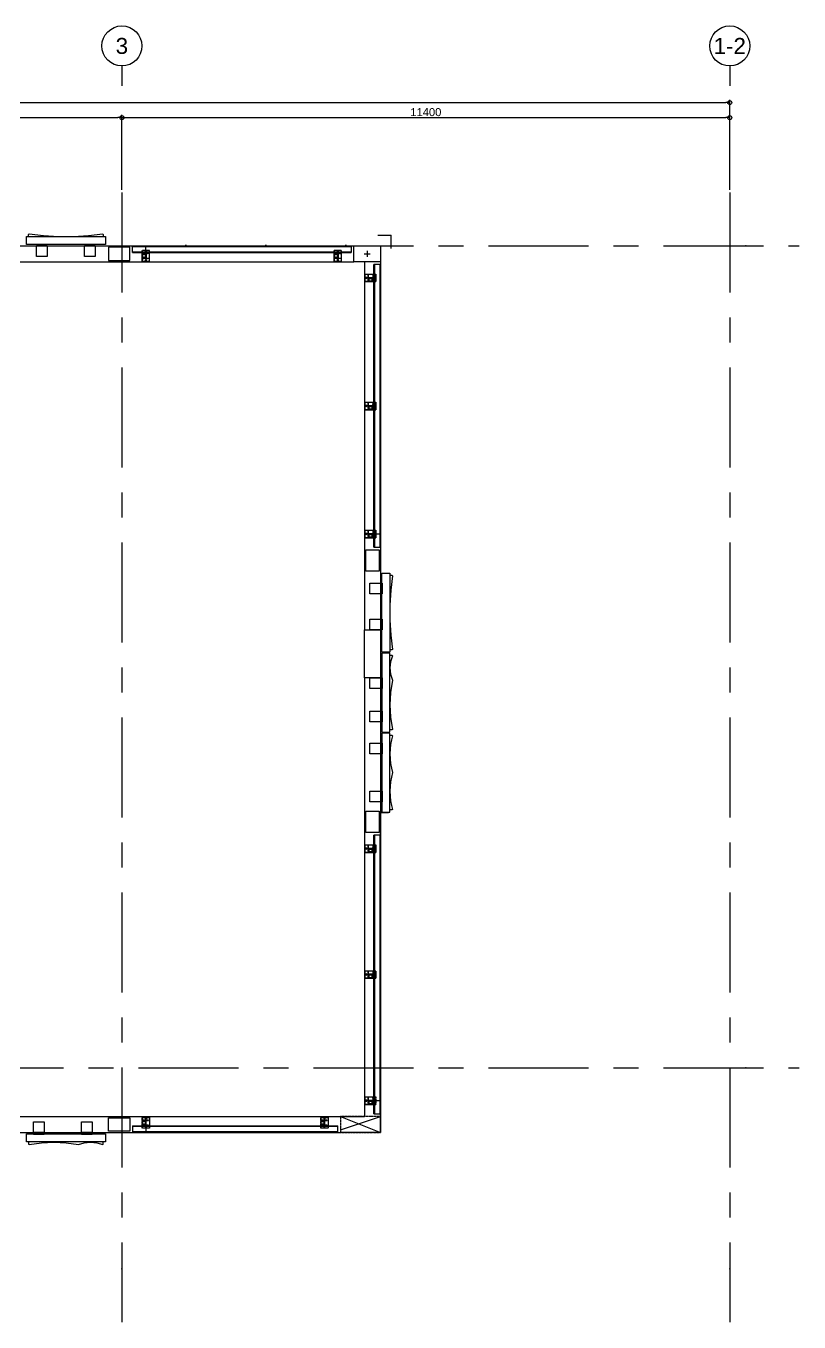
# Model space of a CAD drawing. Header units: millimetres. Extents: x 2519235 to 7246330, y 25937 to 201821.
# Drawn here: x 2553060 to 2567560, y 130340 to 154642 of the extents above; entities that cross this region are included whole.
import ezdxf
from ezdxf.enums import TextEntityAlignment as Align

# ---------------------------------------------------------------- set-up
doc = ezdxf.new("R2010")
doc.units = ezdxf.units.MM
for name, pattern in [('DXK_LINE_DOT2', [3.9198, 1.9599, -1.9599]), ('HIDDEN2', [4.7625, 3.175, -1.5875]), ('TA_GL_005.00000', [13.75, 5, -1.25, 1.25, -1.25, 5]), ('Xref-PLAN-106.940$0$CENTER2', [28.575, 19.05, -3.175, 3.175, -3.175])]:
    doc.linetypes.add(name, pattern=pattern)
for name, color, linetype in [('000 - 0_SYM_DWG_GRID-BUBBLE_MAIN_COLOR_1', 7, 'Continuous'), ('000 - 0_SYM_DWG_GRIDLINE_MAIN_COLOR_1', 7, 'Continuous'), ('000 - 0_SYM_DWG_GRIDLINE_MAIN_COLOR_251', 7, 'Continuous'), ('010 - ASPG_DIMS_NOM', 7, 'Continuous'), ('_BOLT-M10', 7, 'Continuous'), ('_C-SC', 7, 'Continuous'), ('_Hatch', 7, 'Continuous'), ('_LOUVER-SB', 7, 'Continuous'), ('_PLATE-200', 7, 'Continuous'), ('_Wall-PRECAST', 7, 'Continuous'), ('A-GLAZ-CURT', 7, 'Continuous'), ('Xref-PLAN-106.940$0$_Beam', 7, 'Continuous'), ('Xref-PLAN-106.940$0$_C400-250', 7, 'Continuous'), ('Xref-PLAN-106.940$0$_C500-300', 7, 'Continuous'), ('Xref-PLAN-106.940$0$_Col', 7, 'Xref-PLAN-106.940$0$CENTER2'), ('Xref-PLAN-106.940$0$_PP-Dim', 7, 'Continuous'), ('Xref-PLAN-106.940$0$S-280-M_COLUMN', 7, 'Continuous')]:
    doc.layers.add(name, color=color, linetype=linetype)
doc.layers.add('Xref-PLAN-106.940$0$_VP', color=7, linetype='Continuous', plot=False)
doc.styles.add('Arial', font='arial.ttf', dxfattribs={"height": 300})
doc.styles.add('FAMELINE_FOR_CKST', font='arial.ttf')
doc.styles.add('TA', font='', dxfattribs={"height": 4.5})
doc.styles.get('TA').set_extended_font_data('Cordia New')
doc.dimstyles.new('FAMELINE-CKST_C-C', dxfattribs={"dimtxt": 0.3, "dimasz": 0.15, "dimexe": 0.1, "dimexo": 0.1, "dimgap": 0.05, "dimtad": 1, "dimzin": 0, "dimdsep": 46, "dimtxsty": 'FAMELINE_FOR_CKST', "dimblk": 'ORIGIN', "dimblk1": 'ORIGIN', "dimblk2": 'ORIGIN', "dimsah": 1, "dimcen": 0.1, "dimdle": 0.1, "dimclrd": 7, "dimclre": 7, "dimclrt": 7, "dimadec": 0, "dimazin": 0, "dimtfac": 1, "dimtix": 1, "dimtmove": 2, "dimatfit": 3, "dimfxl": 1, "dimtolj": 1, "dimtzin": 0, "dimlwd": -1, "dimlwe": -1, "dimarcsym": 0})

# ---------------------------------------------------------------- blocks, each defined once
blk = doc.blocks.new('*U362')
at = {"color": 7}
for p, q in [((250, -25), (-3849, -25)), ((-3849, -145), (-3849, -25)), ((-3849, -30), (250, -30)), ((-3849, -35), (250, -35)), ((-3849, -135), (250, -135)), ((-3849, -140), (250, -140)), ((-3849, -145), (250, -145)), ((250, -25), (250, -145))]:
    blk.add_line(p, q, dxfattribs=at)
at = {"layer": 'Defpoints', "color": 7}
for p, q in [((6, -6), (-6, 6)), ((-6, -6), (6, 6)), ((0, 0), (0, -145))]:
    blk.add_line(p, q, dxfattribs=at)
blk = doc.blocks.new('_PP-LOUVER')
at = {"layer": '_Hatch'}
h = blk.add_hatch(dxfattribs=at)
h.set_pattern_fill('STEEL', scale=1.5)
h.set_pattern_definition([(45, (-1941.0177, -2436.031), (-3.367596, 3.367596), []), (45, (-1941.0177, -2433.6497), (-3.367596, 3.367596), [])])
h.paths.add_polyline_path([(3, 67), (3, 3, 0.414214), (13, -7), (50, -7), (50, -15), (-50, -15), (-50, -7), (-13, -7, 0.414214), (-3, 3), (-3, 67, 0.414214), (-13, 77), (-50, 77), (-50, 85), (50, 85), (50, 77), (13, 77, 0.414214)])
at = {"color": 7, "linetype": 'Continuous'}
for p, q in [((70, 135), (-70, 135)), ((-70, 135), (-70, -25)), ((70, 135), (70, -25))]:
    blk.add_line(p, q, dxfattribs=at)
at = {"color": 7, "linetype": 'DXK_LINE_DOT2'}
for p, q in [((-70, 135), (-70, -25)), ((70, 135), (-70, 135)), ((70, -25), (70, 135))]:
    blk.add_line(p, q, dxfattribs=at)
at = {"color": 7, "linetype": 'HIDDEN2'}
for p, q in [((-70, -25), (-70, -65)), ((-70, -30), (-70, -65)), ((-70, -65), (70, -65)), ((-70, -65), (70, -65)), ((70, -65), (70, -25)), ((70, -30), (70, -65))]:
    blk.add_line(p, q, dxfattribs=at)
at = {"color": 7}
blk.add_lwpolyline([(-50, 85), (50, 85), (50, 77), (13, 77, 0.414214), (3, 67), (3, 3, 0.414214), (13, -7), (50, -7), (50, -15), (-50, -15), (-50, -7), (-13, -7, 0.414214), (-3, 3), (-3, 67, 0.414214), (-13, 77), (-50, 77)], format="xyb", close=True, dxfattribs=at)
for points in [[(63, 60), (3, 60), (3, 10), (63, 10)], [(63, 60), (8, 60), (8, 10), (63, 10)]]:
    blk.add_lwpolyline(points, close=True, dxfattribs=at)
at = {"layer": '_BOLT-M10', "color": 7}
for p, q in [((-12, 115), (12, 115)), ((16, 35), (-10, 35)), ((3, 42), (-3, 42)), ((3, 28), (-3, 28)), ((0, 128), (0, 102)), ((8, 42), (3, 42)), ((8, 28), (3, 28))]:
    blk.add_line(p, q, dxfattribs=at)
blk.add_lwpolyline([(-8, 110), (0, 106), (8, 110), (8, 120), (0, 124), (-8, 120)], close=True, dxfattribs=at)
for radius in [10, 6.93]:
    blk.add_circle((0, 115), radius, dxfattribs=at)
at = {"layer": 'Defpoints', "color": 7}
for p, q in [((6, -6), (-6, 6)), ((-6, -6), (6, 6))]:
    blk.add_line(p, q, dxfattribs=at)
at = {"layer": 'Defpoints', "color": 7, "linetype": 'HIDDEN2'}
for p, q in [((-12, -45), (12, -45)), ((0, -58), (0, -32))]:
    blk.add_line(p, q, dxfattribs=at)
blk.add_lwpolyline([(-8, -40), (0, -36), (8, -40), (8, -50), (0, -54), (-8, -50)], close=True, dxfattribs=at)
for radius in [10, 6.93]:
    blk.add_circle((0, -45), radius, dxfattribs=at)
blk = doc.blocks.new('*U366')
at = {"color": 7}
for p, q in [((250, -25), (-3599, -25)), ((-3599, -145), (-3599, -25)), ((-3599, -30), (250, -30)), ((-3599, -35), (250, -35)), ((-3599, -135), (250, -135)), ((-3599, -140), (250, -140)), ((-3599, -145), (250, -145)), ((250, -25), (250, -145))]:
    blk.add_line(p, q, dxfattribs=at)
at = {"layer": 'Defpoints', "color": 7}
for p, q in [((6, -6), (-6, 6)), ((-6, -6), (6, 6)), ((0, 0), (0, -145))]:
    blk.add_line(p, q, dxfattribs=at)
blk = doc.blocks.new('*U367')
at = {"color": 7}
for p, q in [((250, -25), (-4975, -25)), ((-4975, -145), (-4975, -25)), ((-4975, -30), (250, -30)), ((-4975, -35), (250, -35)), ((-4975, -135), (250, -135)), ((-4975, -140), (250, -140)), ((-4975, -145), (250, -145)), ((250, -25), (250, -145))]:
    blk.add_line(p, q, dxfattribs=at)
at = {"layer": 'Defpoints', "color": 7}
for p, q in [((6, -6), (-6, 6)), ((-6, -6), (6, 6)), ((0, 0), (0, -145))]:
    blk.add_line(p, q, dxfattribs=at)
blk = doc.blocks.new('*U368')
at = {"color": 7}
for p, q in [((250, -25), (-5050, -25)), ((-5050, -145), (-5050, -25)), ((-5050, -30), (250, -30)), ((-5050, -35), (250, -35)), ((-5050, -135), (250, -135)), ((-5050, -140), (250, -140)), ((-5050, -145), (250, -145)), ((250, -25), (250, -145))]:
    blk.add_line(p, q, dxfattribs=at)
at = {"layer": 'Defpoints', "color": 7}
for p, q in [((6, -6), (-6, 6)), ((-6, -6), (6, 6)), ((0, 0), (0, -145))]:
    blk.add_line(p, q, dxfattribs=at)
blk = doc.blocks.new('DPA_Curved type A - Curved Type A-V59-ENTRANCE 1 - LOWER ROOF LEVEL PLAN')
at = {"layer": 'A-GLAZ-CURT', "color": 7}
for p, q in [((-750, 22), (-750, 0)), ((-750, 0), (-750, 22)), ((750, 0), (750, 22)), ((750, 22), (750, 0))]:
    blk.add_line(p, q, dxfattribs=at)
blk = doc.blocks.new('DPA_Curved type B - Curved Type B-V60-ENTRANCE 1 - LOWER ROOF LEVEL PLAN')
at = {"layer": 'A-GLAZ-CURT', "color": 7}
for p, q in [((-750, 22), (-750, 0)), ((-750, 0), (-750, 22)), ((750, 0), (750, 22)), ((750, 22), (750, 0))]:
    blk.add_line(p, q, dxfattribs=at)
blk = doc.blocks.new('DPA_Curved type B - Curved Type B-V1-ENTRANCE 1 - LOWER ROOF LEVEL PLAN')
at = {"layer": 'A-GLAZ-CURT', "color": 7}
for p, q in [((750, 0), (-750, 0)), ((-750, 0), (750, 0))]:
    blk.add_line(p, q, dxfattribs=at)
blk = doc.blocks.new('DPA_Curved type C_Left - Curved Type C_Left-31496685-ENTRANCE 1 - LOWER ROOF LEVEL PLAN')
at = {"layer": 'A-GLAZ-CURT', "color": 7}
for p, q in [((750, 0), (-700, 0)), ((-700, 0), (750, 0))]:
    blk.add_line(p, q, dxfattribs=at)
blk = doc.blocks.new('DPA_Curved type A - Curved Type A-V71-ENTRANCE 1 - LOWER ROOF LEVEL PLAN')
at = {"layer": 'A-GLAZ-CURT', "color": 7}
for p, q in [((750, 0), (-750, 0)), ((-750, 0), (750, 0))]:
    blk.add_line(p, q, dxfattribs=at)
blk = doc.blocks.new('DPA_Curved type A - Curved Type A-V72-ENTRANCE 1 - LOWER ROOF LEVEL PLAN')
at = {"layer": 'A-GLAZ-CURT', "color": 7}
for p, q in [((750, 0), (-750, 0)), ((-750, 0), (750, 0)), ((750, -150), (750, 0)), ((750, 0), (750, -150))]:
    blk.add_line(p, q, dxfattribs=at)
blk = doc.blocks.new('Xref-PLAN-106.940$0$_C500-300')
at = {"color": 7}
blk.add_lwpolyline([(-250, 0), (250, 0), (250, -300), (-250, -300)], close=True, dxfattribs=at)
at = {"layer": 'Defpoints', "color": 7}
for p, q in [((-56, -150), (56, -150)), ((0, -94), (0, -206))]:
    blk.add_line(p, q, dxfattribs=at)
blk = doc.blocks.new('Xref-PLAN-106.940$0$ACM_STR_COLN_Precast- Rectangular Column - 750x300-6869242-610_ENT 1 EXISTING GROUND LEVEL_6000_100')
at = {"layer": 'Xref-PLAN-106.940$0$S-280-M_COLUMN', "color": 7, "lineweight": -3}
for p, q in [((-375, 200), (75, 200)), ((375, 200), (375, 190)), ((375, 190), (375, -90)), ((375, -100), (-375, -100)), ((375, -90), (375, -100))]:
    blk.add_line(p, q, dxfattribs=at)
blk = doc.blocks.new('Xref-PLAN-106.940')
at = {"color": 7}
for points in [[(148570, 22983), (148970, 22983), (148970, 23233), (148570, 23233)], [(148570, 6908), (148970, 6908), (148970, 6658), (148570, 6658)]]:
    blk.add_lwpolyline(points, close=True, dxfattribs=at)
at = {"layer": 'Xref-PLAN-106.940$0$_Beam', "color": 7}
for p, q in [((146169, 23258), (148619, 23258)), ((146169, 22958), (148619, 22958)), ((153369, 22958), (153369, 16058)), ((153669, 22958), (153669, 16058)), ((153369, 15158), (153369, 6933)), ((153669, 15158), (153669, 6933)), ((146419, 6933), (152919, 6933)), ((146419, 6633), (152919, 6633))]:
    blk.add_line(p, q, dxfattribs=at)
at = {"layer": 'Xref-PLAN-106.940$0$_C400-250', "color": 7}
for points in [[(153394, 17558), (153644, 17558), (153644, 17158), (153394, 17158)], [(153394, 12658), (153644, 12658), (153644, 12258), (153394, 12258)]]:
    blk.add_lwpolyline(points, close=True, dxfattribs=at)
at = {"layer": 'Xref-PLAN-106.940$0$_C500-300', "color": 7}
blk.add_lwpolyline([(153369, 16058), (153669, 16058), (153669, 15158), (153369, 15158)], close=True, dxfattribs=at)
at = {"layer": 'Xref-PLAN-106.940$0$_Col', "color": 7}
blk.add_lwpolyline([(152919, 6633), (153669, 6633), (153669, 6933), (152919, 6933)], close=True, dxfattribs=at)
at = {"layer": 'Xref-PLAN-106.940$0$_PP-Dim', "color": 7}
for p, q in [((148619, 23258), (153169, 23258)), ((148619, 22958), (153169, 22958))]:
    blk.add_line(p, q, dxfattribs=at)
at = {"layer": 'Xref-PLAN-106.940$0$_VP', "color": 7}
for p, q in [((152919, 6683), (153669, 6933)), ((152919, 6933), (153669, 6633))]:
    blk.add_line(p, q, dxfattribs=at)
at = {"layer": 'Xref-PLAN-106.940$0$_C500-300', "color": 7}
blk.add_blockref('Xref-PLAN-106.940$0$_C500-300', (153419, 23258), dxfattribs=at)
at = {"layer": 'Xref-PLAN-106.940$0$S-280-M_COLUMN', "color": 7, "lineweight": -3}
blk.add_blockref('Xref-PLAN-106.940$0$ACM_STR_COLN_Precast- Rectangular Column - 750x300-6869242-610_ENT 1 EXISTING GROUND LEVEL_6000_100', (153294, 6733), dxfattribs=at)
blk = doc.blocks.new('*U437')
at = {"layer": '000 - 0_SYM_DWG_GRIDLINE_MAIN_COLOR_1', "color": 7}
blk.add_line((45, 0), (40, 0), dxfattribs=at)
blk.add_circle((50, 0), 5, dxfattribs=at)
at = {"layer": '000 - 0_SYM_DWG_GRIDLINE_MAIN_COLOR_251', "color": 7, "linetype": 'ByBlock', "ltscale": 5}
blk.add_line((13.33, 0), (-269.03, 0), dxfattribs=at)
at = {"layer": '000 - 0_SYM_DWG_GRIDLINE_MAIN_COLOR_251', "color": 7}
for p in [(-255.69, 0), (0, 0)]:
    blk.add_point(p, dxfattribs=at)
at = {"color": 7, "style": 'TA', "flags": 1}
blk.add_attdef('LOCATION', (6, -6), '', height=4.5, rotation=270, dxfattribs=at)
at = {"layer": '000 - 0_SYM_DWG_GRID-BUBBLE_MAIN_COLOR_1', "color": 7, "style": 'Arial'}
blk.add_attdef('GRID-HEAD', text='', height=4, rotation=270, dxfattribs=at).set_placement((50, 0), align=Align.MIDDLE_CENTER)
blk = doc.blocks.new('*U438')
at = {"layer": '000 - 0_SYM_DWG_GRIDLINE_MAIN_COLOR_251', "color": 7, "linetype": 'ByBlock', "ltscale": 5}
blk.add_line((13.33, 0), (-589.33, 0), dxfattribs=at)
at = {"layer": '000 - 0_SYM_DWG_GRIDLINE_MAIN_COLOR_251', "color": 7}
blk.add_point((-576, 0), dxfattribs=at)
at = {"color": 7, "style": 'TA', "flags": 1}
blk.add_attdef('LOCATION', (6, -6), '', height=4.5, rotation=270, dxfattribs=at)
at = {"layer": '000 - 0_SYM_DWG_GRID-BUBBLE_MAIN_COLOR_1', "color": 7, "style": 'Arial'}
blk.add_attdef('GRID-HEAD', text='', height=4, rotation=180, dxfattribs=at).set_placement((50, 0), align=Align.MIDDLE_CENTER)
blk = doc.blocks.new('*U439')
at = {"layer": '000 - 0_SYM_DWG_GRIDLINE_MAIN_COLOR_251', "color": 7, "linetype": 'ByBlock', "ltscale": 5}
blk.add_line((13.33, 0), (-589.33, 0), dxfattribs=at)
at = {"layer": '000 - 0_SYM_DWG_GRIDLINE_MAIN_COLOR_251', "color": 7}
blk.add_point((-576, 0), dxfattribs=at)
at = {"color": 7, "style": 'TA', "flags": 1}
blk.add_attdef('LOCATION', (6, -6), '', height=4.5, rotation=270, dxfattribs=at)
at = {"layer": '000 - 0_SYM_DWG_GRID-BUBBLE_MAIN_COLOR_1', "color": 7, "style": 'Arial'}
blk.add_attdef('GRID-HEAD', text='', height=4, rotation=180, dxfattribs=at).set_placement((50, 0), align=Align.MIDDLE_CENTER)
blk = doc.blocks.new('_Origin')
at = {"color": 7, "linetype": 'ByBlock', "lineweight": -2}
blk.add_line((0, 0), (-1, 0), dxfattribs=at)
blk.add_circle((0, 0), 0.5, dxfattribs=at)
blk = doc.blocks.new('*D1074')
at = {"layer": '010 - ASPG_DIMS_NOM', "color": 7, "transparency": 16777216}
for p, q in [((2547060, 151567), (2547060, 152973)), ((2547135, 152923), (2554785, 152923)), ((2554860, 151567), (2554860, 152973))]:
    blk.add_line(p, q, dxfattribs=at)
at = {"layer": 'Defpoints', "color": 7, "transparency": 16777216}
for p in [(2554860, 152923), (2547060, 151517), (2554860, 151517)]:
    blk.add_point(p, dxfattribs=at)
at = {"layer": '010 - ASPG_DIMS_NOM', "color": 7, "transparency": 16777216, "xscale": 75, "yscale": 75, "zscale": 75, "rotation": 180}
blk.add_blockref('_Origin', (2547060, 152923), dxfattribs=at)
at = {"layer": '010 - ASPG_DIMS_NOM', "color": 7, "transparency": 16777216, "xscale": 75, "yscale": 75, "zscale": 75}
blk.add_blockref('_Origin', (2554860, 152923), dxfattribs=at)
at = {"layer": '010 - ASPG_DIMS_NOM', "color": 7, "transparency": 16777216, "insert": (2550960, 153025), "char_height": 150, "attachment_point": 5, "style": 'FAMELINE_FOR_CKST'}
blk.add_mtext('\\A1;7800', dxfattribs=at)
blk = doc.blocks.new('*D1071')
at = {"layer": '010 - ASPG_DIMS_NOM', "color": 7, "transparency": 16777216}
for p, q in [((2554860, 151567), (2554860, 152973)), ((2554935, 152923), (2566185, 152923)), ((2566260, 151567), (2566260, 152973))]:
    blk.add_line(p, q, dxfattribs=at)
at = {"layer": 'Defpoints', "color": 7, "transparency": 16777216}
for p in [(2566260, 152923), (2554860, 151517), (2566260, 151517)]:
    blk.add_point(p, dxfattribs=at)
at = {"layer": '010 - ASPG_DIMS_NOM', "color": 7, "transparency": 16777216, "xscale": 75, "yscale": 75, "zscale": 75, "rotation": 180}
blk.add_blockref('_Origin', (2554860, 152923), dxfattribs=at)
at = {"layer": '010 - ASPG_DIMS_NOM', "color": 7, "transparency": 16777216, "xscale": 75, "yscale": 75, "zscale": 75}
blk.add_blockref('_Origin', (2566260, 152923), dxfattribs=at)
at = {"layer": '010 - ASPG_DIMS_NOM', "color": 7, "transparency": 16777216, "insert": (2560560, 153025), "char_height": 150, "attachment_point": 5, "style": 'FAMELINE_FOR_CKST'}
blk.add_mtext('\\A1;11400', dxfattribs=at)
blk = doc.blocks.new('*D1072')
at = {"layer": '010 - ASPG_DIMS_NOM', "color": 7, "transparency": 16777216}
for p, q in [((2523360, 151567), (2523360, 153255)), ((2523435, 153205), (2566185, 153205)), ((2566260, 151567), (2566260, 153255))]:
    blk.add_line(p, q, dxfattribs=at)
at = {"layer": 'Defpoints', "color": 7, "transparency": 16777216}
for p in [(2566260, 153205), (2523360, 151517), (2566260, 151517)]:
    blk.add_point(p, dxfattribs=at)
at = {"layer": '010 - ASPG_DIMS_NOM', "color": 7, "transparency": 16777216, "xscale": 75, "yscale": 75, "zscale": 75, "rotation": 180}
blk.add_blockref('_Origin', (2523360, 153205), dxfattribs=at)
at = {"layer": '010 - ASPG_DIMS_NOM', "color": 7, "transparency": 16777216, "xscale": 75, "yscale": 75, "zscale": 75}
blk.add_blockref('_Origin', (2566260, 153205), dxfattribs=at)
at = {"layer": '010 - ASPG_DIMS_NOM', "color": 7, "transparency": 16777216, "insert": (2544810, 153306), "char_height": 150, "attachment_point": 5, "style": 'FAMELINE_FOR_CKST'}
blk.add_mtext('\\A1;42900', dxfattribs=at)

msp = doc.modelspace()

# ---------------------------------------------------------------- linework, layer by layer
at = {"layer": '_PLATE-200', "color": 7}
for points in [[(2553460.101, 150517.068), (2553460.101, 150317.068), (2553260.101, 150317.068), (2553260.101, 150517.068)], [(2554360.101, 150517.068), (2554360.101, 150317.068), (2554160.101, 150317.068), (2554160.101, 150517.068)], [(2559710.096, 144192.064), (2559710.096, 143992.064), (2559510.096, 143992.064), (2559510.096, 144192.064)], [(2559710.096, 143517.064), (2559710.096, 143317.064), (2559510.096, 143317.064), (2559510.096, 143517.064)], [(2559710.096, 142417.064), (2559710.096, 142217.064), (2559510.096, 142217.064), (2559510.096, 142417.064)], [(2559710.096, 141792.064), (2559710.096, 141592.064), (2559510.096, 141592.064), (2559510.096, 141792.064)], [(2559710.096, 141192.064), (2559710.096, 140992.064), (2559510.096, 140992.064), (2559510.096, 141192.064)], [(2559710.096, 140292.064), (2559710.096, 140092.064), (2559510.096, 140092.064), (2559510.096, 140292.064)], [(2553405.101, 134092.068), (2553405.101, 133892.068), (2553205.101, 133892.068), (2553205.101, 134092.068)], [(2554305.101, 134092.068), (2554305.101, 133892.068), (2554105.101, 133892.068), (2554105.101, 134092.068)]]:
    msp.add_lwpolyline(points, close=True, dxfattribs=at)
at = {"layer": '_Wall-PRECAST', "color": 7}
for p, q in [((2553070.096, 150542.068), (2553070.096, 150692.068)), ((2553070.096, 150692.068), (2554550.096, 150692.068)), ((2553110.096, 150732.068), (2553120.096, 150742.068)), ((2553110.096, 150692.068), (2553110.096, 150732.068)), ((2553120.096, 150742.068), (2553389.185, 150710.069)), ((2553389.185, 150710.069), (2553669.64, 150694.07)), ((2553669.64, 150694.07), (2553950.552, 150694.07)), ((2553950.552, 150694.07), (2554231.007, 150710.069)), ((2554231.007, 150710.069), (2554500.096, 150742.068)), ((2554500.096, 150742.068), (2554510.096, 150732.068)), ((2554510.096, 150732.068), (2554510.096, 150692.068)), ((2554550.096, 150692.068), (2554550.096, 150542.068)), ((2554550.096, 150542.068), (2553070.096, 150542.068)), ((2553260.101, 150548.068), (2553460.101, 150548.068)), ((2553260.101, 150548.068), (2553260.101, 150542.068)), ((2553260.101, 150548.068), (2553460.101, 150548.068)), ((2553260.101, 150548.068), (2553260.101, 150542.068)), ((2553260.101, 150542.068), (2553460.101, 150542.068)), ((2553260.101, 150542.068), (2553460.101, 150542.068)), ((2553460.101, 150548.068), (2553460.101, 150542.068)), ((2553460.101, 150548.068), (2553460.101, 150542.068)), ((2554160.101, 150548.068), (2554360.101, 150548.068)), ((2554160.101, 150548.068), (2554160.101, 150542.068)), ((2554160.101, 150548.068), (2554360.101, 150548.068)), ((2554160.101, 150548.068), (2554160.101, 150542.068)), ((2554160.101, 150542.068), (2554360.101, 150542.068)), ((2554160.101, 150542.068), (2554360.101, 150542.068)), ((2554360.101, 150548.068), (2554360.101, 150542.068)), ((2554360.101, 150548.068), (2554360.101, 150542.068)), ((2559735.096, 142902.068), (2559735.096, 144382.068)), ((2559735.096, 144382.068), (2559885.096, 144382.068)), ((2559885.096, 144382.068), (2559885.096, 142902.068)), ((2559735.096, 144192.064), (2559735.096, 143992.064)), ((2559741.096, 144192.064), (2559735.096, 144192.064)), ((2559735.096, 144192.064), (2559735.096, 143992.064)), ((2559741.096, 144192.064), (2559735.096, 144192.064)), ((2559741.096, 144192.064), (2559741.096, 143992.064)), ((2559741.096, 144192.064), (2559741.096, 143992.064)), ((2559885.096, 144342.068), (2559925.096, 144342.068)), ((2559935.096, 144332.068), (2559903.097, 144062.979)), ((2559925.096, 144342.068), (2559935.096, 144332.068)), ((2559741.096, 143992.064), (2559735.096, 143992.064)), ((2559741.096, 143992.064), (2559735.096, 143992.064)), ((2559903.097, 144062.979), (2559887.097, 143782.524)), ((2559887.097, 143782.524), (2559887.097, 143501.613)), ((2559735.096, 143517.064), (2559735.096, 143317.064)), ((2559741.096, 143517.064), (2559735.096, 143517.064)), ((2559735.096, 143517.064), (2559735.096, 143317.064)), ((2559741.096, 143517.064), (2559735.096, 143517.064)), ((2559741.096, 143517.064), (2559741.096, 143317.064)), ((2559741.096, 143517.064), (2559741.096, 143317.064)), ((2559887.097, 143501.613), (2559903.097, 143221.157)), ((2559741.096, 143317.064), (2559735.096, 143317.064)), ((2559741.096, 143317.064), (2559735.096, 143317.064)), ((2559903.097, 143221.157), (2559935.096, 142952.068)), ((2559885.096, 142902.068), (2559735.096, 142902.068)), ((2559925.096, 142942.068), (2559885.096, 142942.068)), ((2559935.096, 142952.068), (2559925.096, 142942.068)), ((2559735.096, 142882.068), (2559735.096, 141402.068)), ((2559885.096, 142882.068), (2559735.096, 142882.068)), ((2559885.096, 141402.068), (2559885.096, 142882.068)), ((2559885.096, 142842.068), (2559925.096, 142842.068)), ((2559899.415, 142720.371), (2559887.351, 142603.735)), ((2559935.096, 142832.068), (2559899.415, 142720.371)), ((2559925.096, 142842.068), (2559935.096, 142832.068)), ((2559735.096, 142417.064), (2559735.096, 142217.064)), ((2559741.096, 142417.064), (2559735.096, 142417.064)), ((2559735.096, 142417.064), (2559735.096, 142217.064)), ((2559741.096, 142417.064), (2559735.096, 142417.064)), ((2559741.096, 142417.064), (2559741.096, 142217.064)), ((2559741.096, 142417.064), (2559741.096, 142217.064)), ((2559887.351, 142603.735), (2559899.415, 142487.099)), ((2559899.415, 142487.099), (2559935.096, 142375.402)), ((2559741.096, 142217.064), (2559735.096, 142217.064)), ((2559741.096, 142217.064), (2559735.096, 142217.064)), ((2559935.096, 142375.402), (2559898.467, 142145.859)), ((2559898.467, 142145.859), (2559886.212, 141913.735)), ((2559735.096, 141792.064), (2559735.096, 141592.064)), ((2559741.096, 141792.064), (2559735.096, 141792.064)), ((2559735.096, 141792.064), (2559735.096, 141592.064)), ((2559741.096, 141792.064), (2559735.096, 141792.064)), ((2559741.096, 141792.064), (2559741.096, 141592.064)), ((2559741.096, 141792.064), (2559741.096, 141592.064)), ((2559886.212, 141913.735), (2559898.467, 141681.611)), ((2559898.467, 141681.611), (2559935.096, 141452.068)), ((2559741.096, 141592.064), (2559735.096, 141592.064)), ((2559741.096, 141592.064), (2559735.096, 141592.064)), ((2559925.096, 141442.068), (2559885.096, 141442.068)), ((2559935.096, 141452.068), (2559925.096, 141442.068)), ((2559735.096, 141402.068), (2559885.096, 141402.068)), ((2559735.096, 141382.068), (2559735.096, 139902.068)), ((2559885.096, 141382.068), (2559735.096, 141382.068)), ((2559885.096, 139902.068), (2559885.096, 141382.068)), ((2559885.096, 141342.068), (2559925.096, 141342.068)), ((2559913.304, 141256.121), (2559897.659, 141168.845)), ((2559935.096, 141332.068), (2559913.304, 141256.121)), ((2559925.096, 141342.068), (2559935.096, 141332.068)), ((2559735.096, 141192.064), (2559735.096, 140992.064)), ((2559741.096, 141192.064), (2559735.096, 141192.064)), ((2559735.096, 141192.064), (2559735.096, 140992.064)), ((2559741.096, 141192.064), (2559735.096, 141192.064)), ((2559741.096, 140992.064), (2559735.096, 140992.064)), ((2559741.096, 140992.064), (2559735.096, 140992.064)), ((2559741.096, 141192.064), (2559741.096, 140992.064)), ((2559741.096, 141192.064), (2559741.096, 140992.064)), ((2559888.241, 141080.68), (2559885.096, 140992.068)), ((2559885.096, 140992.068), (2559888.241, 140903.457)), ((2559897.659, 141168.845), (2559888.241, 141080.68)), ((2559888.241, 140903.457), (2559897.659, 140815.292)), ((2559897.659, 140815.292), (2559913.304, 140728.016)), ((2559913.304, 140728.016), (2559935.096, 140642.068)), ((2559897.659, 140468.845), (2559888.241, 140380.68)), ((2559913.304, 140556.121), (2559897.659, 140468.845)), ((2559935.096, 140642.068), (2559913.304, 140556.121)), ((2559735.096, 140292.064), (2559735.096, 140092.064)), ((2559741.096, 140292.064), (2559735.096, 140292.064)), ((2559735.096, 140292.064), (2559735.096, 140092.064)), ((2559741.096, 140292.064), (2559735.096, 140292.064)), ((2559741.096, 140292.064), (2559741.096, 140092.064)), ((2559741.096, 140292.064), (2559741.096, 140092.064)), ((2559888.241, 140380.68), (2559885.096, 140292.068)), ((2559885.096, 140292.068), (2559888.241, 140203.457)), ((2559741.096, 140092.064), (2559735.096, 140092.064)), ((2559741.096, 140092.064), (2559735.096, 140092.064)), ((2559888.241, 140203.457), (2559897.659, 140115.292)), ((2559897.659, 140115.292), (2559913.304, 140028.016)), ((2559913.304, 140028.016), (2559935.096, 139952.068)), ((2559735.096, 139902.068), (2559885.096, 139902.068)), ((2559925.096, 139942.068), (2559885.096, 139942.068)), ((2559935.096, 139952.068), (2559925.096, 139942.068)), ((2553070.096, 133717.068), (2553070.096, 133867.068)), ((2553070.096, 133867.068), (2554550.096, 133867.068)), ((2554550.096, 133717.068), (2553070.096, 133717.068)), ((2553110.096, 133717.068), (2553110.096, 133677.068)), ((2553110.096, 133677.068), (2553120.096, 133667.068)), ((2553120.096, 133667.068), (2553349.639, 133703.697)), ((2553205.101, 133867.068), (2553405.101, 133867.068)), ((2553205.101, 133861.068), (2553205.101, 133867.068)), ((2553205.101, 133867.068), (2553405.101, 133867.068)), ((2553205.101, 133861.068), (2553205.101, 133867.068)), ((2553205.101, 133861.068), (2553405.101, 133861.068)), ((2553205.101, 133861.068), (2553405.101, 133861.068)), ((2553349.639, 133703.697), (2553581.763, 133715.953)), ((2553405.101, 133861.068), (2553405.101, 133867.068)), ((2553405.101, 133861.068), (2553405.101, 133867.068)), ((2553581.763, 133715.953), (2553813.887, 133703.697)), ((2553813.887, 133703.697), (2554043.429, 133667.068)), ((2554043.429, 133667.068), (2554155.127, 133702.749)), ((2554105.101, 133867.068), (2554305.101, 133867.068)), ((2554105.101, 133861.068), (2554105.101, 133867.068)), ((2554105.101, 133867.068), (2554305.101, 133867.068)), ((2554105.101, 133861.068), (2554105.101, 133867.068)), ((2554105.101, 133861.068), (2554305.101, 133861.068)), ((2554105.101, 133861.068), (2554305.101, 133861.068)), ((2554155.127, 133702.749), (2554271.763, 133714.813)), ((2554271.763, 133714.813), (2554388.399, 133702.749)), ((2554305.101, 133861.068), (2554305.101, 133867.068)), ((2554305.101, 133861.068), (2554305.101, 133867.068)), ((2554388.399, 133702.749), (2554500.096, 133667.068)), ((2554500.096, 133667.068), (2554510.096, 133677.068)), ((2554510.096, 133677.068), (2554510.096, 133717.068)), ((2554550.096, 133867.068), (2554550.096, 133717.068))]:
    msp.add_line(p, q, dxfattribs=at)
at = {"layer": 'A-GLAZ-CURT', "color": 7}
for p in [(2559662.105, 150717.068), (2559910.105, 150469.068)]:
    msp.add_line(p, (2559910.105, 150717.068), dxfattribs=at)

# ---------------------------------------------------------------- block references
at = {"color": 7}
msp.add_blockref('Xref-PLAN-106.940', (2406040.759, 127258.673), dxfattribs=at)
at = {"layer": '000 - 0_SYM_DWG_GRIDLINE_MAIN_COLOR_251', "color": 7, "linetype": 'TA_GL_005.00000', "xscale": 75.00000000000003, "yscale": 75.00000000000003, "zscale": 75.00000000000003, "rotation": 90}
for p, values in [((2554860.096, 150517.068), {'GRID-HEAD': '3'}), ((2566260.096, 150517.068), {'GRID-HEAD': '1-2'})]:
    msp.add_blockref('*U437', p, dxfattribs=at).add_auto_attribs(values)
at = {"layer": '000 - 0_SYM_DWG_GRIDLINE_MAIN_COLOR_251', "color": 7, "linetype": 'TA_GL_005.00000', "xscale": 75, "yscale": 75, "zscale": 75, "rotation": 180}
for name, p in [('*U438', (2523360.096, 150517.068)), ('*U439', (2523360.096, 135107.068))]:
    msp.add_blockref(name, p, dxfattribs=at)
at = {"layer": '_C-SC', "color": 7, "rotation": 180}
for p in [(2555310.689, 150367.139), (2558909.939, 150367.139)]:
    msp.add_blockref('_PP-LOUVER', p, dxfattribs=at)
at = {"layer": '_C-SC', "color": 7, "xscale": -1, "rotation": 90}
for p in [(2559559.939, 149917.07), (2559559.939, 147517.07), (2559559.939, 145117.07), (2559559.939, 139217.07), (2559559.939, 136857.07), (2559559.939, 134492.07)]:
    msp.add_blockref('_PP-LOUVER', p, dxfattribs=at)
at = {"layer": '_C-SC', "color": 7, "xscale": -1}
for p in [(2555310.689, 134042), (2558659.939, 134042)]:
    msp.add_blockref('_PP-LOUVER', p, dxfattribs=at)
at = {"layer": '_LOUVER-SB', "color": 7, "rotation": 180}
msp.add_blockref('*U362', (2555310.689, 150367.139), dxfattribs=at)
at = {"layer": '_LOUVER-SB', "color": 7, "xscale": -1, "rotation": 90}
for name, p in [('*U368', (2559559.939, 145117.07)), ('*U367', (2559559.939, 134492.07))]:
    msp.add_blockref(name, p, dxfattribs=at)
at = {"layer": '_LOUVER-SB', "color": 7, "xscale": -1}
msp.add_blockref('*U366', (2555310.689, 134042), dxfattribs=at)
at = {"layer": 'A-GLAZ-CURT', "color": 7}
for name, p in [('DPA_Curved type A - Curved Type A-V59-ENTRANCE 1 - LOWER ROOF LEVEL PLAN', (2556810.096, 150517.068)), ('DPA_Curved type B - Curved Type B-V60-ENTRANCE 1 - LOWER ROOF LEVEL PLAN', (2558310.096, 150517.068))]:
    msp.add_blockref(name, p, dxfattribs=at)
at = {"layer": 'A-GLAZ-CURT', "color": 7, "rotation": 90}
for name, p in [('DPA_Curved type A - Curved Type A-V72-ENTRANCE 1 - LOWER ROOF LEVEL PLAN', (2559709.948, 139142.068)), ('DPA_Curved type B - Curved Type B-V1-ENTRANCE 1 - LOWER ROOF LEVEL PLAN', (2559709.948, 137642.068)), ('DPA_Curved type A - Curved Type A-V71-ENTRANCE 1 - LOWER ROOF LEVEL PLAN', (2559709.948, 136142.068)), ('DPA_Curved type C_Left - Curved Type C_Left-31496685-ENTRANCE 1 - LOWER ROOF LEVEL PLAN', (2559709.948, 134642.068))]:
    msp.add_blockref(name, p, dxfattribs=at)

# ---------------------------------------------------------------- dimensions: what is measured, and where the dimension line sits
at = {"layer": '010 - ASPG_DIMS_NOM', "color": 7}
for base, p1, p2, picture, middle in [((2566260.096, 153204.568), (2523360.096, 151517.068), (2566260.096, 151517.068), '*D1072', (2544810.096, 153306.154)), ((2554860.096, 152923.318), (2547060.096, 151517.068), (2554860.096, 151517.068), '*D1074', (2550960.096, 153024.904)), ((2566260.096, 152923.318), (2554860.096, 151517.068), (2566260.096, 151517.068), '*D1071', (2560560.096, 153024.904))]:
    dim = msp.add_linear_dim(base=base, p1=p1, p2=p2, angle=180, dimstyle='FAMELINE-CKST_C-C', override={"dimscale": 500, "dimdec": 0, "dimlfac": 1, "dimclrd": 7, "dimclre": 7, "dimclrt": 7}, dxfattribs=at)
    dim.commit()
    dim.dimension.update_dxf_attribs({"geometry": picture, "text_midpoint": middle})

doc.saveas('drawing.dxf')
